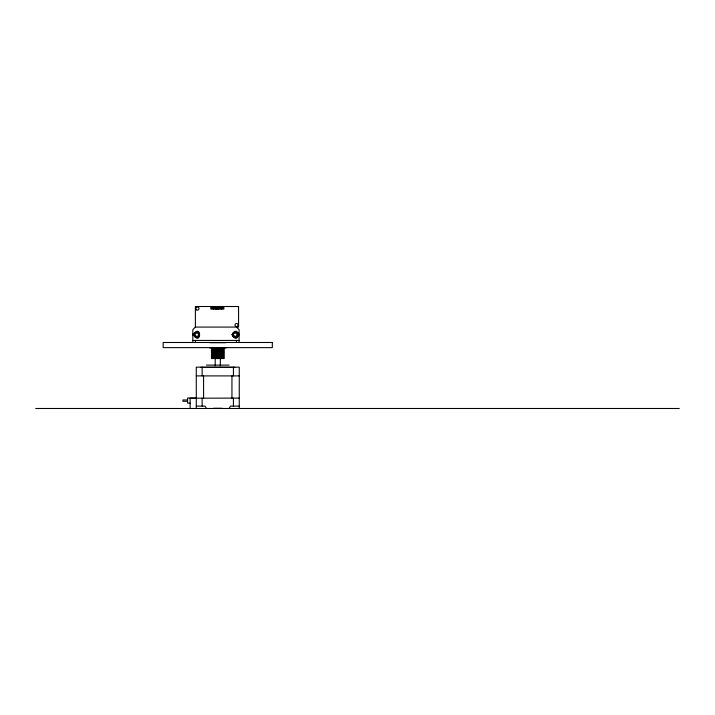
<?xml version="1.0" encoding="UTF-8"?>
<svg xmlns="http://www.w3.org/2000/svg" width="715" height="715" viewBox="0 0 715 715"><rect width="100%" height="100%" fill="white"/><g stroke="black" fill="none" stroke-linecap="round" stroke-linejoin="round"><path stroke-width="1.07" d="M196.285 398.103L187.598 398.005L187.598 403.144L190.119 403.144M229.104 408.488L230.462 406.12L239.257 406.12M195.392 327.077L195.392 306.512L238.569 306.512L238.569 327.077L195.392 327.077L192.827 329.642L192.827 342.494M192.827 340.438L239.087 340.438M209.853 342.7L225.69 342.7M209.549 347.937L225.994 347.937M206.465 365.106L229.077 365.106M200.656 367.367L234.886 367.367M196.285 375.902L239.257 375.902M239.257 398.103L190.119 398.21L190.119 408.488M187.598 399.953L182.924 399.953L182.924 401.294L187.598 401.294M196.285 406.12L205.071 406.12L206.438 408.488M213.454 408.283L222.088 408.283M35.75 408.488L679.25 408.488M236.513 327.077L239.087 329.642L239.087 342.494M239.257 408.488L239.257 367.161L196.285 367.161L196.285 408.488M236.513 340.438L236.513 342.494M233.412 367.161L233.412 375.902M233.412 398.103L233.412 406.12M231.946 375.902L231.946 398.103M224.081 347.937L224.081 358.528L211.461 358.528L211.461 347.937M223.867 306.512L223.867 309.121L210.818 309.121L210.818 306.512M223.625 347.937L223.625 358.528M223.286 347.937L223.286 358.528M222.168 347.937L222.168 358.528M222.008 347.937L222.008 358.528M221.525 347.937L221.525 358.528M221.4 347.937L221.4 358.528M221.257 306.512L221.257 309.121M220.497 347.937L220.497 358.528M220.336 358.09L220.336 365.83M219.568 347.937L219.55 358.528M218.799 347.937L218.799 358.528M218.647 306.512L218.647 309.148L216.037 309.148L216.037 306.512M218.281 347.937L218.281 358.528M217.253 347.937L217.253 358.528M216.743 347.937L216.743 358.528M215.975 347.937L215.993 358.528M215.197 358.09L215.197 365.83M215.045 347.937L215.045 358.528M214.134 347.937L214.017 358.528M213.428 306.512L213.428 309.121M213.535 347.937L213.535 358.528M213.374 347.937L213.374 358.528M212.257 347.937L212.257 358.528M211.917 347.937L211.917 358.528M203.587 375.902L203.587 398.103M202.131 367.161L202.131 375.902M202.131 398.103L202.131 406.12M195.392 340.438L195.392 342.494M193.238 335.55A3.852 3.852 0 0 1 193.238 333.556M238.336 332.627A3.852 3.852 0 0 1 238.336 336.479M193.595 334.638C201.085 347.177 201.675 322.599 193.595 334.638M211.622 307.682C212.257 309.649 213.15 306.297 211.622 307.682M214.232 307.682C214.866 309.649 215.76 306.297 214.232 307.682M216.842 307.709C217.476 309.667 218.37 306.324 216.842 307.709M219.46 307.682C220.086 309.649 220.98 306.297 219.46 307.682M222.07 307.682C222.696 309.649 223.598 306.297 222.07 307.682M232.018 334.638C239.498 347.177 240.088 322.599 232.018 334.638M272.326 342.494L163.163 342.494L163.163 347.633L272.326 347.633L272.326 342.494M196.679 309.908A1.546 1.546 0 0 0 198.993 308.567A1.546 1.546 0 0 0 196.679 307.236A1.546 1.546 0 0 0 196.679 309.908M235.744 326.353A1.546 1.546 0 0 0 238.059 325.012A1.546 1.546 0 0 0 235.744 323.681A1.546 1.546 0 0 0 235.744 326.353M234.377 336.202A1.698 1.698 0 0 0 236.915 334.736A1.698 1.698 0 0 0 234.377 333.27A1.698 1.698 0 0 0 234.377 336.202M233.805 337.185A2.824 2.824 0 0 0 238.05 334.736A2.824 2.824 0 0 0 233.805 332.287A2.824 2.824 0 0 0 233.805 337.185M195.392 337.185A2.824 2.824 0 0 0 199.637 334.736A2.824 2.824 0 0 0 195.392 332.287A2.824 2.824 0 0 0 195.392 337.185M195.955 336.202A1.698 1.698 0 0 0 198.502 334.736A1.698 1.698 0 0 0 195.955 333.27A1.698 1.698 0 0 0 195.955 336.202"/></g></svg>
